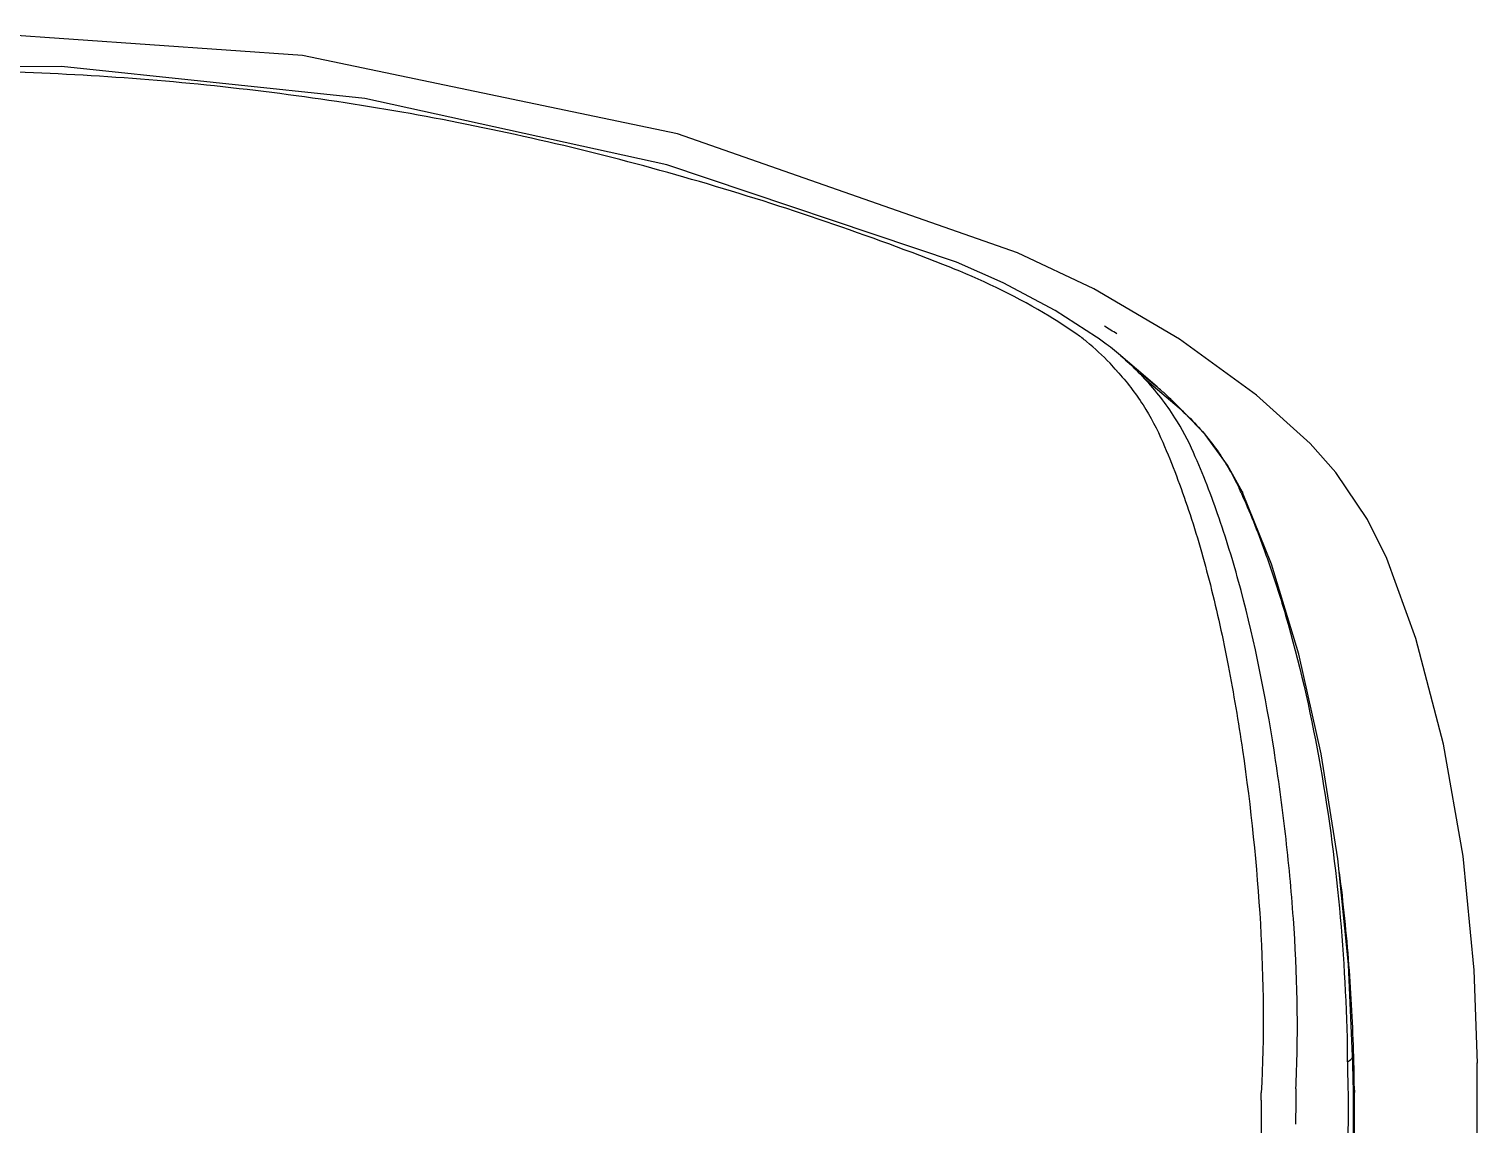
# Model space of a CAD drawing. Header units: millimetres. Extents: x 789 to 1209, y 393 to 987.
# Drawn here: x 960.43 to 980.39, y 915.36 to 930.45 of the extents above; entities that cross this region are included whole.
import ezdxf

# ---------------------------------------------------------------- set-up
doc = ezdxf.new("R2010")
doc.units = ezdxf.units.MM
doc.header["$LTSCALE"] = 0.1

msp = doc.modelspace()

# ---------------------------------------------------------------- linework, layer by layer
at = {"color": 7, "linetype": 'Continuous'}
for p, q in [((975.2876, 926.0846), (975.2921, 926.0812)), ((975.8014, 925.6531), (975.4316, 925.9688)), ((975.7608, 925.6792), (975.9561, 925.5204)), ((975.9677, 925.4755), (975.7902, 925.6269)), ((975.9609, 925.5168), (975.8014, 925.6531)), ((975.9561, 925.5204), (975.9605, 925.5165)), ((976.1463, 925.3229), (975.9677, 925.4755)), ((978.0677, 924.7358), (977.3289, 925.4024)), ((976.3246, 925.1706), (976.1463, 925.3229)), ((976.2187, 925.2796), (976.18, 925.3156)), ((976.3319, 925.1641), (976.2187, 925.2796)), ((976.3219, 925.1736), (976.3262, 925.1698)), ((976.622, 924.8598), (976.3259, 925.1695)), ((978.0677, 924.7358), (978.0673, 924.7361)), ((977.09, 924.1194), (977.1353, 924.0632)), ((977.1353, 924.0632), (977.1355, 924.0629)), ((979.1242, 923.1524), (978.8602, 923.6906)), ((979.1241, 923.1524), (979.124, 923.1526)), ((978.6559, 916.2035), (978.6537, 916.299)), ((978.5877, 915.8999), (978.5915, 915.7376)), ((978.6413, 907.5635), (978.6666, 915.8245)), ((978.6634, 915.9298), (978.6772, 915.9181)), ((978.6666, 915.8246), (978.6666, 915.8271)), ((978.6775, 915.827), (978.6774, 915.7985)), ((977.3952, 915.6924), (977.3949, 915.2091)), ((978.5915, 915.7376), (978.5716, 909.2929))]:
    msp.add_line(p, q, dxfattribs=at)
for points in [[(974.0394, 927.3598), (969.3576, 929.0032), (964.195, 930.081), (958.9355, 930.4451), (953.6523, 930.0821), (948.4804, 929.0048)], [(973.1976, 927.2313), (969.2099, 928.5746), (965.0542, 929.4884), (960.8769, 929.9283), (956.7023, 929.9145), (952.5625, 929.4525), (948.4942, 928.5414)], [(977.3289, 925.4024), (976.2715, 926.1735), (975.0886, 926.8649), (974.0396, 927.3599)], [(975.1292, 926.1991), (974.5594, 926.5657), (973.8403, 926.9493), (973.1976, 927.2319)], [(975.2876, 926.0846), (975.261, 926.1043), (975.1489, 926.1852), (975.1291, 926.1992)], [(975.4316, 925.9688), (975.319, 926.0603), (975.2921, 926.0813)], [(977.1353, 924.0632), (976.9316, 924.4373), (976.622, 924.8598)], [(978.8602, 923.6906), (978.4241, 924.3367), (978.0673, 924.7361)], [(978.6536, 916.2989), (978.5971, 917.5609), (978.4522, 919.014), (978.2222, 920.4617), (977.9139, 921.8327), (977.5351, 923.0756), (977.1354, 924.0628)], [(980.3732, 916.2013), (980.3291, 917.4816), (980.1748, 919.0493), (979.9055, 920.5957), (979.5244, 922.0492), (979.124, 923.1526)], [(978.6666, 915.8271), (978.6622, 915.9696), (978.6559, 916.2035)], [(980.3938, 890.3753), (980.3544, 898.0944), (980.3728, 906.8695), (980.3698, 916.2033)]]:
    msp.add_lwpolyline(points, dxfattribs=at)
for centre, radius, start, end in [((969.4588, 917.9498), 9.91, 68.07671, 68.32008), ((969.3001, 916.7116), 11.322, 57.3485, 58.36884), ((970.4775, 920.3815), 7.3167, 51.91389, 53.19541), ((973.2084, 923.184), 3.5544, 32.45346, 43.41662), ((972.6975, 921.7066), 5.0163, 47.56052, 49.42143), ((972.7984, 921.8175), 4.8663, 46.48499, 47.55653), ((972.8612, 921.8837), 4.7751, 45.95468, 46.48366), ((973.0069, 922.0327), 4.5668, 43.45485, 45.96952), ((973.857, 922.5353), 3.6103, 46.72626, 46.94624), ((973.2526, 923.2162), 3.4998, 23.46196, 32.39781), ((968.7952, 920.2873), 9.1371, 24.38921, 24.79606), ((953.3244, 915.6218), 25.3528, 4.37663, 7.26003), ((952.6573, 915.561), 26.0226, 1.60617, 4.39791), ((955.8302, 916.0123), 22.7525, 0.51939, 0.70884), ((1026.8859, 916.9528), 48.3096, 180.87096, 181.24882), ((953.736, 915.5957), 24.9434, 0.74042, 1.59587), ((1036.0997, 915.218), 58.231, 179.383524, 179.858045), ((973.3139, 916.1255), 4.5668, 356.4726, 357.52663), ((962.1326, 915.8417), 16.5448, 359.94907, 0.26432)]:
    msp.add_arc(centre, radius, start, end, dxfattribs=at)
for points, knots in [([(973.1202, 927.1596), (971.9863, 927.6049), (969.682, 928.3957), (966.1387, 929.2535), (962.534, 929.7616), (957.6871, 929.9864), (951.6253, 929.4176), (946.9512, 928.0462), (944.7089, 927.1577)], [0, 0, 0, 0, 0.1257097, 0.2510009, 0.3756565, 0.5007549, 0.751109, 1, 1, 1, 1]), ([(974.8616, 926.2386), (974.7356, 926.3259), (974.195, 926.6753), (973.6136, 926.9601), (973.1589, 927.1432)], [0, 0, 0, 0, 0.2382064, 1, 1, 1, 1]), ([(975.4098, 925.7336), (975.3786, 925.7697), (975.248, 925.9143), (975.1044, 926.047), (974.9908, 926.1403)], [0, 0, 0, 0, 0.2451794, 1, 1, 1, 1]), ([(975.4637, 925.9418), (975.4928, 925.9169), (975.6058, 925.8175), (975.7129, 925.7114), (975.7888, 925.6286)], [0, 0, 0, 0, 0.254215, 1, 1, 1, 1]), ([(975.4095, 925.7337), (975.5412, 925.5879), (975.7802, 925.2774), (975.9634, 924.9308), (976.0388, 924.7526)], [0, 0, 0, 0, 0.5036895, 1, 1, 1, 1]), ([(976.3318, 925.1638), (976.49, 925.0149), (976.7785, 924.6893), (976.9994, 924.3142), (977.09, 924.1194)], [0, 0, 0, 0, 0.5028366, 1, 1, 1, 1]), ([(976.0387, 924.7526), (976.172, 924.4476), (976.4159, 923.7994), (976.7115, 922.7696), (976.9527, 921.6636), (977.2122, 920.11), (977.4178, 918.1471), (977.4388, 916.5652), (977.3945, 915.7905)], [0, 0, 0, 0, 0.1094083, 0.227278, 0.3518952, 0.481308, 0.7449384, 1, 1, 1, 1]), ([(977.8765, 915.9285), (977.9095, 916.6832), (977.8817, 917.8311), (977.7368, 919.3582), (977.5307, 920.8706), (977.2428, 922.3296), (976.8356, 923.6887), (976.5942, 924.3146), (976.463, 924.6095)], [0, 0, 0, 0, 0.2559716, 0.3879024, 0.5196653, 0.773051, 0.8906609, 1, 1, 1, 1]), ([(977.1169, 924.0604), (977.236, 923.7978), (977.4591, 923.2394), (977.8492, 922.0283), (978.2229, 920.3859), (978.4965, 918.3526), (978.5725, 916.9746), (978.5809, 916.2937)], [0, 0, 0, 0, 0.1087984, 0.2265921, 0.4798974, 0.7430692, 1, 1, 1, 1]), ([(978.5818, 916.2185), (978.5925, 916.2239), (978.6235, 916.2414), (978.654, 916.2742), (978.6536, 916.2989)], [0, 0, 0, 0, 0.3277749, 1, 1, 1, 1]), ([(978.6773, 915.7986), (978.67, 913.0574), (978.6503, 907.5757), (978.6308, 899.3519), (978.6738, 891.1321), (978.7397, 885.652), (978.6939, 882.9147)], [0, 0, 0, 0, 0.2500734, 0.5001038, 0.7502449, 1, 1, 1, 1])]:
    msp.add_open_spline(points, degree=3, knots=knots, dxfattribs=at)
msp.add_open_spline([(977.3932, 915.6918), (977.3917, 915.7247), (977.3938, 915.7577), (977.3945, 915.7906)], degree=3, dxfattribs=at)

doc.saveas('drawing.dxf')
